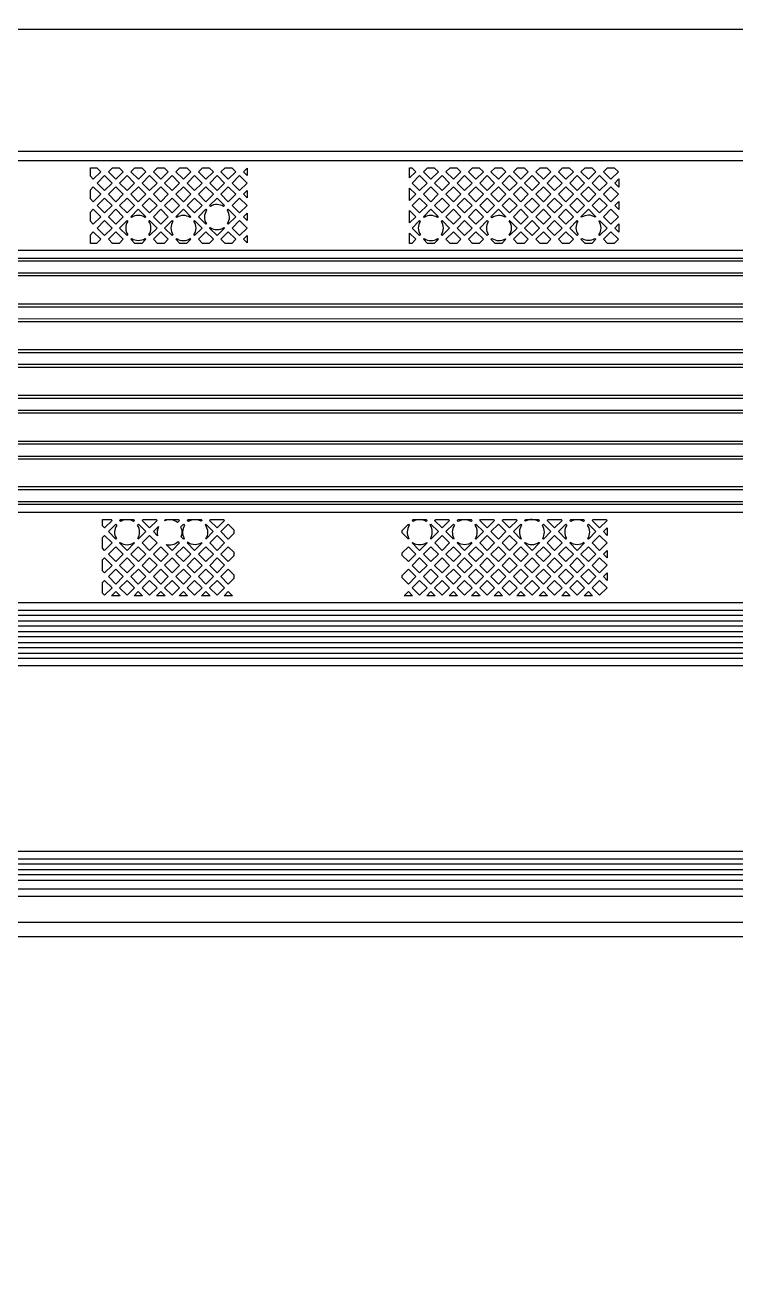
# Model space of a CAD drawing. Extents: x 1548 to 1929, y -174 to 95.
# Drawn here: x 1718.55 to 1728.64, y 36.25 to 54.22 of the extents above; entities that cross this region are included whole.
import ezdxf

# ---------------------------------------------------------------- set-up
doc = ezdxf.new("R2010")
doc.units = 0
doc.layers.add('gbr-dxf_layer0', color=7, linetype='Continuous')
doc.layers.add('gbr-outline-dxf_layer1', color=2, linetype='Continuous')

msp = doc.modelspace()

# ---------------------------------------------------------------- linework, layer by layer
at = {"layer": 'gbr-dxf_layer0'}
for p, q in [((1721.647, 52.141), (1721.7, 52.194)), ((1721.7, 52.088), (1721.647, 52.141)), ((1721.7, 52.194), (1721.7, 52.088)), ((1726.922, 51.981), (1726.981, 52.04)), ((1726.981, 51.922), (1726.922, 51.981)), ((1726.981, 52.04), (1726.981, 51.922)), ((1721.647, 51.821), (1721.7, 51.874)), ((1721.7, 51.769), (1721.647, 51.821)), ((1721.7, 51.874), (1721.7, 51.769)), ((1724.009, 51.733), (1724.009, 51.91)), ((1724.009, 51.414), (1724.009, 51.59)), ((1726.922, 51.662), (1726.981, 51.721)), ((1726.981, 51.603), (1726.922, 51.662)), ((1726.981, 51.721), (1726.981, 51.603)), ((1721.647, 51.502), (1721.7, 51.554)), ((1721.7, 51.449), (1721.647, 51.502)), ((1721.7, 51.554), (1721.7, 51.449)), ((1721.647, 51.182), (1721.7, 51.235)), ((1721.7, 51.235), (1721.7, 51.129)), ((1724.009, 51.124), (1724.009, 51.27)), ((1726.922, 51.342), (1726.981, 51.401)), ((1726.981, 51.283), (1726.922, 51.342)), ((1726.981, 51.401), (1726.981, 51.283)), ((1721.7, 51.129), (1721.647, 51.182)), ((1738.682, 50.869), (1710.984, 50.869)), ((1710.986, 50.914), (1738.684, 50.914)), ((1710.981, 50.705), (1738.683, 50.705)), ((1738.684, 50.66), (1710.979, 50.66)), ((1710.948, 50.264), (1738.682, 50.264)), ((1738.681, 50.219), (1710.95, 50.219)), ((1738.68, 50.007), (1711.522, 50.01)), ((1711.523, 50.055), (1738.682, 50.052)), ((1710.92, 49.614), (1738.679, 49.614)), ((1738.681, 49.569), (1710.919, 49.569)), ((1738.679, 49.36), (1710.919, 49.36)), ((1710.92, 49.405), (1738.681, 49.405)), ((1710.961, 48.964), (1738.679, 48.964)), ((1738.68, 48.919), (1710.962, 48.919)), ((1710.804, 48.753), (1738.678, 48.753)), ((1738.679, 48.708), (1710.802, 48.708)), ((1738.747, 48.056), (1710.958, 48.056)), ((1710.96, 48.101), (1738.746, 48.101)), ((1710.944, 47.667), (1738.494, 47.667)), ((1738.492, 47.622), (1710.945, 47.622)), ((1711.212, 47.455), (1738.493, 47.455)), ((1738.492, 47.41), (1711.211, 47.41)), ((1720.368, 47.026), (1720.442, 47.1)), ((1720.427, 46.967), (1720.368, 47.026)), ((1726.762, 47.026), (1726.816, 47.08)), ((1726.816, 46.972), (1726.762, 47.026)), ((1726.816, 47.08), (1726.816, 46.972)), ((1726.762, 46.706), (1726.816, 46.76)), ((1726.816, 46.76), (1726.816, 46.653)), ((1726.816, 46.653), (1726.762, 46.706)), ((1726.762, 46.387), (1726.816, 46.44)), ((1726.816, 46.333), (1726.762, 46.387)), ((1726.816, 46.44), (1726.816, 46.333)), ((1719.895, 46.113), (1719.775, 46.113)), ((1720.214, 46.113), (1720.095, 46.113)), ((1720.534, 46.113), (1720.414, 46.113)), ((1720.854, 46.113), (1720.734, 46.113)), ((1721.173, 46.113), (1721.054, 46.113)), ((1721.493, 46.113), (1721.374, 46.113)), ((1724.051, 46.113), (1723.931, 46.113)), ((1724.37, 46.113), (1724.251, 46.113)), ((1724.69, 46.113), (1724.571, 46.113)), ((1725.01, 46.113), (1724.89, 46.113)), ((1725.329, 46.113), (1725.21, 46.113)), ((1725.649, 46.113), (1725.53, 46.113)), ((1725.969, 46.113), (1725.849, 46.113)), ((1726.289, 46.113), (1726.169, 46.113)), ((1726.608, 46.113), (1726.489, 46.113)), ((1738.277, 46.012), (1711.306, 46.012)), ((1711.306, 45.91), (1738.28, 45.91)), ((1711.304, 45.757), (1738.278, 45.757)), ((1738.28, 45.681), (1711.305, 45.681)), ((1738.279, 45.833), (1711.306, 45.833)), ((1711.368, 45.605), (1738.28, 45.605)), ((1738.279, 45.529), (1711.371, 45.529)), ((1711.668, 45.452), (1738.281, 45.452)), ((1738.279, 45.376), (1711.67, 45.376)), ((1711.732, 45.3), (1738.278, 45.3)), ((1738.28, 45.224), (1711.731, 45.224)), ((1737.155, 42.479), (1709.979, 42.479)), ((1738.238, 42.301), (1708.017, 42.301)), ((1708, 42.072), (1738.269, 42.072)), ((1738.267, 41.945), (1707.998, 41.945))]:
    msp.add_line(p, q, dxfattribs=at)
at = {"layer": 'gbr-dxf_layer0', "linetype": 'Continuous'}
for points in [[(1707.508, 53.297), (1707.508, 53.864, -0.377394), (1707.775, 54.168), (1738.683, 54.168, -0.202308), (1748.998, 49.816, 0.202304), (1750.573, 49.151), (1756.073, 49.151, 0.118898), (1757.075, 49.393, 0.264777), (1757.313, 49.535, 0.049743), (1757.647, 49.816, -0.012228), (1758.151, 50.308, 0.308379), (1758.384, 50.521, -0.021115), (1759.325, 51.29, 0.268033), (1759.551, 51.456, -0.026221), (1760.821, 52.272, 0.214143), (1761.021, 52.384, -0.03315), (1762.749, 53.191, 0.130853), (1762.884, 53.243, -0.090345), (1767.963, 54.168), (1789.266, 54.168)], [(1787.982, 53.265), (1787.982, 52.668, -0.414254), (1787.932, 52.618), (1787.57, 52.618), (1787.57, 52.57), (1787.242, 52.57), (1787.242, 52.618), (1787.207, 52.618, 0.064068), (1786.994, 52.591, 0.013699), (1786.842, 52.546, 0.036904), (1786.808, 52.549, 0.080213), (1786.736, 52.537, 0.02431), (1786.474, 52.429), (1767.963, 52.429, 0.202298), (1758.894, 48.602, -0.202305), (1756.073, 47.412), (1750.573, 47.412, -0.202305), (1747.752, 48.602, 0.202298), (1738.683, 52.429), (1710.498, 52.429)], [(1709.377, 52.355), (1709.643, 52.355), (1709.91, 52.355), (1710.166, 52.355, -0.206185), (1710.231, 52.327), (1710.257, 52.301), (1738.68, 52.301)], [(1790.415, 50.929, -0.006517), (1790.415, 50.925), (1790.415, 44.305, -0.014829), (1790.415, 44.295, -0.014825), (1790.415, 44.284), (1790.415, 42.266, -0.414217), (1789.618, 41.47), (1768.502, 41.47, 0.196007), (1766.612, 40.699, -0.196002), (1756.197, 36.453), (1750.697, 36.453, -0.196002), (1740.282, 40.699, 0.196006), (1738.392, 41.47), (1709.026, 41.47)], [(1739.132, 51.013, 0.009922), (1738.685, 51.022, -0.036234), (1738.678, 51.022), (1711.587, 51.022)], [(1738.866, 48.264, 0.002694), (1738.815, 48.265, -0.057236), (1738.809, 48.265, -0.099751), (1738.801, 48.269), (1710.924, 48.269)], [(1710.925, 48.314), (1738.809, 48.314, -0.174671), (1738.824, 48.31, -0.002206), (1738.866, 48.309)], [(1710.999, 47.194, -0.133293), (1711.181, 47.292, -0.064905), (1711.194, 47.293), (1711.271, 47.293, -0.156639), (1711.301, 47.302), (1738.494, 47.302)], [(1721.104, 47.122, -0.158077), (1721.137, 47.018, -0.140928), (1721.11, 46.923)], [(1721.057, 46.869, -0.145777), (1720.96, 46.84, -0.158074), (1720.855, 46.874), (1720.848, 46.866)], [(1724.892, 46.87, -0.149676), (1724.792, 46.84, -0.154406), (1724.69, 46.872), (1724.684, 46.866)], [(1726.49, 46.871, -0.15084), (1726.39, 46.84, -0.153098), (1726.288, 46.872), (1726.283, 46.866)], [(1709.664, 43.478), (1709.929, 43.478, 0.414254), (1709.979, 43.528), (1709.979, 43.582, 0.414689), (1709.974, 43.587, -0.414689), (1709.97, 43.591), (1709.97, 43.65, -0.229598), (1709.979, 43.67, 0.110741), (1710.019, 43.71, 0.098354), (1710.07, 43.763, -0.111785), (1710.159, 43.85, 0.079082), (1710.45, 44.06), (1710.498, 44.108, -0.039374), (1710.674, 44.259, 0.039329), (1710.884, 44.437), (1711.453, 45.007, -0.198753), (1711.731, 45.122), (1738.28, 45.122, -0.013224), (1738.571, 45.114)], [(1708.018, 42.377), (1738.239, 42.377), (1738.264, 42.378, -0.088407), (1738.329, 42.391)], [(1738.286, 42.15, 0.019023), (1738.276, 42.149, -0.050155), (1738.268, 42.148), (1707.998, 42.148)], [(1708, 42.224), (1738.267, 42.224, -0.017102), (1738.281, 42.226)], [(1709.863, 41.843), (1738.269, 41.843, 0.032892), (1738.313, 41.846, -0.016338), (1738.435, 41.85, -0.00889), (1738.501, 41.849, -0.017168), (1738.712, 41.834, 0.011201), (1738.719, 41.833, -0.026129), (1739.037, 41.782)]]:
    msp.add_lwpolyline(points, format="xyb", dxfattribs=at)
for points in [[(1719.474, 52.077), (1719.474, 52.199), (1719.563, 52.199), (1719.621, 52.141), (1719.515, 52.035)], [(1719.729, 52.141), (1719.787, 52.199), (1719.882, 52.199), (1719.941, 52.141), (1719.835, 52.035)], [(1720.049, 52.141), (1720.107, 52.199), (1720.202, 52.199), (1720.261, 52.141), (1720.155, 52.035)], [(1720.368, 52.141), (1720.427, 52.199), (1720.522, 52.199), (1720.58, 52.141), (1720.474, 52.035)], [(1720.688, 52.141), (1720.746, 52.199), (1720.842, 52.199), (1720.9, 52.141), (1720.794, 52.035)], [(1721.008, 52.141), (1721.066, 52.199), (1721.161, 52.199), (1721.22, 52.141), (1721.114, 52.035)], [(1721.327, 52.141), (1721.386, 52.199), (1721.481, 52.199), (1721.539, 52.141), (1721.433, 52.035)], [(1724.009, 52.053), (1724.009, 52.199), (1724.038, 52.199), (1724.097, 52.141)], [(1724.205, 52.141), (1724.263, 52.199), (1724.358, 52.199), (1724.417, 52.141), (1724.31, 52.035)], [(1724.524, 52.141), (1724.583, 52.199), (1724.678, 52.199), (1724.736, 52.141), (1724.63, 52.035)], [(1724.844, 52.141), (1724.902, 52.199), (1724.998, 52.199), (1725.056, 52.141), (1724.95, 52.035)], [(1725.164, 52.141), (1725.222, 52.199), (1725.317, 52.199), (1725.376, 52.141), (1725.27, 52.035)], [(1725.483, 52.141), (1725.542, 52.199), (1725.637, 52.199), (1725.695, 52.141), (1725.589, 52.035)], [(1725.803, 52.141), (1725.861, 52.199), (1725.957, 52.199), (1726.015, 52.141), (1725.909, 52.035)], [(1726.123, 52.141), (1726.181, 52.199), (1726.276, 52.199), (1726.335, 52.141), (1726.229, 52.035)], [(1726.442, 52.141), (1726.501, 52.199), (1726.596, 52.199), (1726.654, 52.141), (1726.548, 52.035)], [(1726.762, 52.141), (1726.82, 52.199), (1726.916, 52.199), (1726.974, 52.141), (1726.868, 52.035)], [(1719.569, 51.981), (1719.675, 52.087), (1719.781, 51.981), (1719.675, 51.875)], [(1719.889, 51.981), (1719.995, 52.087), (1720.101, 51.981), (1719.995, 51.875)], [(1720.208, 51.981), (1720.314, 52.087), (1720.42, 51.981), (1720.314, 51.875)], [(1720.528, 51.981), (1720.634, 52.087), (1720.74, 51.981), (1720.634, 51.875)], [(1720.848, 51.981), (1720.954, 52.087), (1721.06, 51.981), (1720.954, 51.875)], [(1721.168, 51.981), (1721.274, 52.087), (1721.379, 51.981), (1721.273, 51.875)], [(1721.487, 51.981), (1721.593, 52.087), (1721.699, 51.981), (1721.593, 51.875)], [(1724.045, 51.981), (1724.151, 52.087), (1724.257, 51.981), (1724.151, 51.875)], [(1724.364, 51.981), (1724.47, 52.087), (1724.576, 51.981), (1724.47, 51.875)], [(1724.684, 51.981), (1724.79, 52.087), (1724.896, 51.981), (1724.79, 51.875)], [(1725.004, 51.981), (1725.11, 52.087), (1725.216, 51.981), (1725.11, 51.875)], [(1725.323, 51.981), (1725.429, 52.087), (1725.535, 51.981), (1725.429, 51.875)], [(1725.643, 51.981), (1725.749, 52.087), (1725.855, 51.981), (1725.749, 51.875)], [(1725.963, 51.981), (1726.069, 52.087), (1726.175, 51.981), (1726.069, 51.875)], [(1726.283, 51.981), (1726.389, 52.087), (1726.495, 51.981), (1726.389, 51.875)], [(1726.602, 51.981), (1726.708, 52.087), (1726.814, 51.981), (1726.708, 51.875)], [(1719.474, 51.757), (1719.474, 51.886), (1719.515, 51.928), (1719.621, 51.822), (1719.515, 51.715)], [(1719.569, 51.662), (1719.675, 51.768), (1719.781, 51.662), (1719.675, 51.556)], [(1719.729, 51.822), (1719.835, 51.927), (1719.941, 51.821), (1719.835, 51.716)], [(1719.889, 51.662), (1719.995, 51.767), (1720.101, 51.662), (1719.995, 51.556)], [(1720.049, 51.821), (1720.155, 51.927), (1720.26, 51.821), (1720.154, 51.715)], [(1720.208, 51.662), (1720.314, 51.768), (1720.42, 51.662), (1720.314, 51.556)], [(1720.368, 51.821), (1720.474, 51.927), (1720.58, 51.821), (1720.474, 51.715)], [(1720.528, 51.662), (1720.634, 51.768), (1720.74, 51.662), (1720.634, 51.556)], [(1720.688, 51.821), (1720.794, 51.927), (1720.9, 51.821), (1720.794, 51.715)], [(1720.848, 51.662), (1720.954, 51.768), (1721.06, 51.662), (1720.954, 51.556)], [(1721.008, 51.821), (1721.114, 51.927), (1721.22, 51.821), (1721.114, 51.716)], [(1721.327, 51.821), (1721.433, 51.927), (1721.539, 51.821), (1721.433, 51.715)], [(1721.487, 51.662), (1721.593, 51.768), (1721.699, 51.662), (1721.593, 51.556)], [(1724.045, 51.662), (1724.151, 51.768), (1724.257, 51.662), (1724.151, 51.556)], [(1724.205, 51.821), (1724.31, 51.927), (1724.416, 51.821), (1724.311, 51.715)], [(1724.364, 51.662), (1724.47, 51.767), (1724.576, 51.661), (1724.47, 51.556)], [(1724.524, 51.821), (1724.63, 51.927), (1724.736, 51.821), (1724.63, 51.715)], [(1724.684, 51.661), (1724.79, 51.768), (1724.896, 51.662), (1724.79, 51.556)], [(1724.844, 51.821), (1724.95, 51.927), (1725.056, 51.821), (1724.95, 51.716)], [(1725.004, 51.662), (1725.11, 51.768), (1725.216, 51.662), (1725.11, 51.556)], [(1725.164, 51.821), (1725.27, 51.927), (1725.376, 51.821), (1725.27, 51.715)], [(1725.324, 51.662), (1725.429, 51.767), (1725.535, 51.662), (1725.429, 51.556)], [(1725.483, 51.821), (1725.589, 51.927), (1725.695, 51.821), (1725.589, 51.715)], [(1725.643, 51.662), (1725.749, 51.768), (1725.855, 51.662), (1725.749, 51.556)], [(1725.803, 51.821), (1725.909, 51.928), (1726.015, 51.822), (1725.909, 51.715)], [(1725.963, 51.662), (1726.069, 51.768), (1726.175, 51.662), (1726.069, 51.556)], [(1726.123, 51.822), (1726.229, 51.927), (1726.335, 51.821), (1726.229, 51.716)], [(1726.283, 51.662), (1726.389, 51.767), (1726.494, 51.662), (1726.389, 51.556)], [(1726.442, 51.821), (1726.548, 51.927), (1726.654, 51.821), (1726.548, 51.715)], [(1726.602, 51.662), (1726.708, 51.768), (1726.814, 51.662), (1726.708, 51.556)], [(1726.762, 51.821), (1726.868, 51.927), (1726.974, 51.821), (1726.868, 51.715)], [(1719.474, 51.437), (1719.474, 51.566), (1719.515, 51.608), (1719.621, 51.502), (1719.515, 51.396)], [(1719.729, 51.502), (1719.835, 51.608), (1719.941, 51.502), (1719.835, 51.396)], [(1720.368, 51.502), (1720.474, 51.608), (1720.58, 51.502), (1720.474, 51.396)], [(1724.524, 51.502), (1724.63, 51.608), (1724.736, 51.502), (1724.63, 51.396)], [(1724.844, 51.502), (1724.95, 51.608), (1725.056, 51.502), (1724.95, 51.396)], [(1725.483, 51.502), (1725.589, 51.608), (1725.695, 51.502), (1725.589, 51.396)], [(1725.803, 51.502), (1725.909, 51.608), (1726.015, 51.502), (1725.909, 51.396)], [(1726.123, 51.502), (1726.229, 51.608), (1726.335, 51.502), (1726.229, 51.396)], [(1726.762, 51.502), (1726.868, 51.608), (1726.974, 51.502), (1726.868, 51.396)], [(1719.569, 51.342), (1719.675, 51.448), (1719.781, 51.342), (1719.675, 51.236)], [(1721.487, 51.342), (1721.593, 51.448), (1721.699, 51.342), (1721.593, 51.236)], [(1724.684, 51.342), (1724.79, 51.448), (1724.896, 51.342), (1724.79, 51.236)], [(1725.643, 51.342), (1725.749, 51.448), (1725.855, 51.342), (1725.749, 51.236)], [(1725.963, 51.342), (1726.069, 51.448), (1726.175, 51.342), (1726.069, 51.236)], [(1719.474, 51.124), (1719.474, 51.246), (1719.515, 51.288), (1719.621, 51.182), (1719.562, 51.124)], [(1719.729, 51.182), (1719.835, 51.288), (1719.941, 51.182), (1719.882, 51.124), (1719.787, 51.124)], [(1720.368, 51.182), (1720.474, 51.288), (1720.58, 51.182), (1720.522, 51.124), (1720.427, 51.124)], [(1721.008, 51.182), (1721.114, 51.288), (1721.22, 51.182), (1721.161, 51.124), (1721.066, 51.124)], [(1721.327, 51.182), (1721.433, 51.288), (1721.539, 51.182), (1721.481, 51.124), (1721.386, 51.124)], [(1724.524, 51.182), (1724.63, 51.288), (1724.736, 51.182), (1724.678, 51.124), (1724.583, 51.124)], [(1724.844, 51.182), (1724.95, 51.288), (1725.056, 51.182), (1724.997, 51.124), (1724.903, 51.124)], [(1725.483, 51.182), (1725.589, 51.288), (1725.695, 51.182), (1725.637, 51.124), (1725.542, 51.124)], [(1725.803, 51.182), (1725.909, 51.288), (1726.015, 51.182), (1725.956, 51.124), (1725.862, 51.124)], [(1726.123, 51.182), (1726.229, 51.288), (1726.335, 51.182), (1726.276, 51.124), (1726.181, 51.124)], [(1726.762, 51.182), (1726.868, 51.288), (1726.974, 51.182), (1726.916, 51.124), (1726.821, 51.124)], [(1719.646, 47.109), (1719.646, 47.2), (1719.767, 47.2), (1719.781, 47.186), (1719.675, 47.08)], [(1720.208, 47.186), (1720.223, 47.2), (1720.406, 47.2), (1720.42, 47.186), (1720.314, 47.08)], [(1721.167, 47.186), (1721.182, 47.2), (1721.365, 47.2), (1721.379, 47.186), (1721.273, 47.08)], [(1721.327, 47.026), (1721.433, 47.132), (1721.513, 47.052), (1721.513, 47), (1721.433, 46.92)], [(1724.364, 47.186), (1724.379, 47.2), (1724.562, 47.2), (1724.576, 47.186), (1724.471, 47.08)], [(1725.004, 47.186), (1725.018, 47.2), (1725.202, 47.2), (1725.216, 47.186), (1725.11, 47.08)], [(1725.164, 47.026), (1725.27, 47.132), (1725.376, 47.026), (1725.27, 46.92)], [(1725.324, 47.186), (1725.338, 47.2), (1725.521, 47.2), (1725.536, 47.186), (1725.43, 47.08)], [(1725.963, 47.186), (1725.977, 47.2), (1726.161, 47.2), (1726.175, 47.186), (1726.069, 47.08)], [(1726.602, 47.186), (1726.617, 47.2), (1726.8, 47.2), (1726.814, 47.186), (1726.708, 47.08)], [(1719.646, 46.789), (1719.646, 46.943), (1719.675, 46.972), (1719.781, 46.866), (1719.675, 46.76)], [(1720.208, 46.866), (1720.314, 46.972), (1720.42, 46.866), (1720.314, 46.76)], [(1721.168, 46.866), (1721.273, 46.972), (1721.379, 46.866), (1721.274, 46.76)], [(1724.365, 46.866), (1724.471, 46.972), (1724.576, 46.866), (1724.47, 46.76)], [(1725.004, 46.866), (1725.11, 46.972), (1725.216, 46.866), (1725.11, 46.76)], [(1725.324, 46.866), (1725.43, 46.972), (1725.536, 46.866), (1725.429, 46.76)], [(1725.963, 46.866), (1726.069, 46.972), (1726.175, 46.866), (1726.069, 46.76)], [(1726.602, 46.866), (1726.708, 46.972), (1726.814, 46.866), (1726.708, 46.76)], [(1719.729, 46.706), (1719.835, 46.812), (1719.941, 46.706), (1719.835, 46.6)], [(1720.049, 46.706), (1720.154, 46.812), (1720.261, 46.706), (1720.155, 46.6)], [(1720.368, 46.706), (1720.474, 46.812), (1720.58, 46.706), (1720.474, 46.6)], [(1720.688, 46.706), (1720.794, 46.812), (1720.9, 46.706), (1720.794, 46.6)], [(1721.008, 46.706), (1721.114, 46.812), (1721.22, 46.706), (1721.114, 46.6)], [(1721.327, 46.706), (1721.433, 46.812), (1721.513, 46.732), (1721.513, 46.68), (1721.433, 46.6)], [(1723.903, 46.688), (1723.903, 46.724), (1723.991, 46.812), (1724.097, 46.706), (1723.991, 46.6)], [(1724.205, 46.706), (1724.311, 46.812), (1724.417, 46.706), (1724.31, 46.6)], [(1724.524, 46.706), (1724.63, 46.812), (1724.736, 46.706), (1724.63, 46.6)], [(1724.844, 46.706), (1724.95, 46.812), (1725.056, 46.706), (1724.95, 46.6)], [(1725.164, 46.706), (1725.27, 46.812), (1725.376, 46.706), (1725.27, 46.6)], [(1725.483, 46.706), (1725.589, 46.812), (1725.695, 46.706), (1725.589, 46.6)], [(1725.803, 46.706), (1725.909, 46.812), (1726.015, 46.706), (1725.909, 46.6)], [(1726.123, 46.706), (1726.229, 46.812), (1726.335, 46.706), (1726.229, 46.6)], [(1726.442, 46.706), (1726.548, 46.812), (1726.654, 46.706), (1726.548, 46.6)], [(1719.646, 46.47), (1719.646, 46.623), (1719.675, 46.652), (1719.781, 46.546), (1719.675, 46.441)], [(1719.889, 46.546), (1719.995, 46.652), (1720.101, 46.546), (1719.995, 46.44)], [(1720.208, 46.546), (1720.314, 46.652), (1720.42, 46.547), (1720.314, 46.441)], [(1720.528, 46.547), (1720.634, 46.652), (1720.74, 46.546), (1720.634, 46.44)], [(1720.848, 46.546), (1720.954, 46.652), (1721.06, 46.546), (1720.954, 46.44)], [(1721.168, 46.546), (1721.274, 46.652), (1721.379, 46.547), (1721.273, 46.441)], [(1724.045, 46.546), (1724.151, 46.652), (1724.257, 46.546), (1724.151, 46.441)], [(1724.364, 46.546), (1724.47, 46.652), (1724.576, 46.546), (1724.47, 46.44)], [(1724.684, 46.546), (1724.79, 46.652), (1724.896, 46.546), (1724.79, 46.44)], [(1725.004, 46.546), (1725.11, 46.652), (1725.216, 46.546), (1725.11, 46.441)], [(1725.323, 46.546), (1725.429, 46.652), (1725.535, 46.546), (1725.429, 46.44)], [(1725.643, 46.546), (1725.749, 46.652), (1725.855, 46.546), (1725.749, 46.44)], [(1725.963, 46.546), (1726.069, 46.652), (1726.175, 46.546), (1726.069, 46.441)], [(1726.283, 46.546), (1726.389, 46.652), (1726.495, 46.546), (1726.389, 46.44)], [(1726.602, 46.546), (1726.708, 46.652), (1726.814, 46.547), (1726.708, 46.441)], [(1719.729, 46.387), (1719.835, 46.493), (1719.941, 46.387), (1719.835, 46.281)], [(1720.049, 46.387), (1720.155, 46.493), (1720.26, 46.387), (1720.154, 46.281)], [(1720.368, 46.387), (1720.474, 46.493), (1720.58, 46.387), (1720.474, 46.281)], [(1720.688, 46.387), (1720.794, 46.493), (1720.9, 46.387), (1720.794, 46.281)], [(1721.008, 46.387), (1721.114, 46.493), (1721.22, 46.387), (1721.114, 46.281)], [(1721.327, 46.387), (1721.433, 46.493), (1721.513, 46.413), (1721.513, 46.36), (1721.433, 46.281)], [(1723.903, 46.369), (1723.903, 46.404), (1723.991, 46.493), (1724.097, 46.387), (1723.991, 46.281)], [(1724.205, 46.387), (1724.31, 46.492), (1724.416, 46.386), (1724.311, 46.281)], [(1724.524, 46.386), (1724.63, 46.493), (1724.736, 46.387), (1724.63, 46.28)], [(1724.844, 46.387), (1724.95, 46.493), (1725.056, 46.387), (1724.95, 46.281)], [(1725.164, 46.387), (1725.27, 46.493), (1725.376, 46.387), (1725.27, 46.281)], [(1725.483, 46.387), (1725.589, 46.492), (1725.695, 46.386), (1725.589, 46.28)], [(1725.803, 46.386), (1725.909, 46.493), (1726.015, 46.387), (1725.909, 46.281)], [(1726.123, 46.387), (1726.229, 46.493), (1726.335, 46.387), (1726.229, 46.281)], [(1726.442, 46.387), (1726.548, 46.493), (1726.654, 46.387), (1726.548, 46.281)], [(1719.646, 46.15), (1719.646, 46.304), (1719.675, 46.333), (1719.781, 46.227), (1719.675, 46.121)], [(1719.889, 46.227), (1719.995, 46.333), (1720.101, 46.227), (1719.995, 46.121)], [(1720.208, 46.227), (1720.314, 46.333), (1720.42, 46.227), (1720.314, 46.121)], [(1720.528, 46.227), (1720.634, 46.333), (1720.74, 46.227), (1720.634, 46.121)], [(1720.848, 46.227), (1720.954, 46.333), (1721.06, 46.227), (1720.954, 46.121)], [(1721.167, 46.227), (1721.273, 46.333), (1721.379, 46.227), (1721.273, 46.121)], [(1724.045, 46.227), (1724.151, 46.333), (1724.257, 46.227), (1724.151, 46.121)], [(1724.364, 46.227), (1724.47, 46.333), (1724.576, 46.227), (1724.47, 46.121)], [(1724.684, 46.227), (1724.79, 46.333), (1724.896, 46.227), (1724.79, 46.121)], [(1725.004, 46.227), (1725.11, 46.333), (1725.216, 46.227), (1725.11, 46.121)], [(1725.324, 46.227), (1725.429, 46.333), (1725.535, 46.227), (1725.43, 46.121)], [(1725.643, 46.227), (1725.749, 46.333), (1725.855, 46.227), (1725.749, 46.121)], [(1725.963, 46.227), (1726.069, 46.333), (1726.175, 46.227), (1726.069, 46.121)], [(1726.283, 46.227), (1726.389, 46.333), (1726.494, 46.227), (1726.389, 46.121)], [(1726.602, 46.227), (1726.708, 46.333), (1726.814, 46.227), (1726.708, 46.121)]]:
    msp.add_lwpolyline(points, close=True, dxfattribs=at)
for points in [[(1721.167, 51.662), (1721.273, 51.768), (1721.379, 51.662), (1721.366, 51.648, 0.28353), (1721.179, 51.65)], [(1720.049, 51.502), (1720.154, 51.608), (1720.26, 51.502), (1720.251, 51.493, 0.295491), (1720.058, 51.492)], [(1720.688, 51.502), (1720.794, 51.608), (1720.9, 51.502), (1720.89, 51.492, 0.292065), (1720.699, 51.491)], [(1721.008, 51.502), (1721.114, 51.608), (1721.124, 51.597, 0.297335), (1721.121, 51.403), (1721.114, 51.396)], [(1721.42, 51.595), (1721.433, 51.608), (1721.539, 51.502), (1721.433, 51.396), (1721.423, 51.406, 0.13686), (1721.449, 51.498, 0.145458)], [(1724.205, 51.502), (1724.311, 51.608), (1724.417, 51.502), (1724.406, 51.491, 0.292918), (1724.214, 51.492)], [(1725.164, 51.502), (1725.27, 51.608), (1725.376, 51.502), (1725.368, 51.495, 0.291992), (1725.177, 51.488)], [(1726.442, 51.502), (1726.548, 51.608), (1726.654, 51.502), (1726.647, 51.495, 0.301669), (1726.451, 51.494)], [(1719.889, 51.342), (1719.995, 51.448), (1720.004, 51.438, 0.292131), (1720.005, 51.247), (1719.995, 51.236)], [(1720.304, 51.246, 0.29325), (1720.305, 51.438), (1720.314, 51.448), (1720.42, 51.342), (1720.314, 51.236)], [(1720.528, 51.342), (1720.634, 51.448), (1720.645, 51.436, 0.288251), (1720.645, 51.247), (1720.634, 51.236)], [(1720.945, 51.439), (1720.954, 51.448), (1721.06, 51.342), (1720.954, 51.236), (1720.945, 51.245, 0.145138), (1720.974, 51.342, 0.145727)], [(1724.045, 51.342), (1724.151, 51.448), (1724.16, 51.438, 0.294153), (1724.161, 51.246), (1724.151, 51.236)], [(1724.46, 51.246, 0.291226), (1724.46, 51.437), (1724.47, 51.448), (1724.576, 51.342), (1724.47, 51.236)], [(1725.004, 51.342), (1725.11, 51.448), (1725.125, 51.433, 0.274236), (1725.125, 51.251), (1725.11, 51.236)], [(1725.424, 51.443), (1725.429, 51.448), (1725.536, 51.342), (1725.43, 51.236), (1725.424, 51.241, 0.151728), (1725.456, 51.342, 0.152307)], [(1726.283, 51.342), (1726.389, 51.448), (1726.398, 51.438, 0.28931), (1726.401, 51.249), (1726.389, 51.236)], [(1726.698, 51.247, 0.296031), (1726.701, 51.44), (1726.708, 51.448), (1726.814, 51.342), (1726.708, 51.236)], [(1721.167, 51.342), (1721.174, 51.349, 0.301841), (1721.371, 51.35), (1721.379, 51.342), (1721.273, 51.236)], [(1720.048, 51.182), (1720.06, 51.193, 0.289881), (1720.25, 51.193), (1720.261, 51.182), (1720.202, 51.124), (1720.107, 51.124)], [(1720.688, 51.182), (1720.699, 51.193, 0.293306), (1720.891, 51.191), (1720.9, 51.182), (1720.841, 51.124), (1720.746, 51.124)], [(1724.205, 51.182), (1724.215, 51.192, 0.292465), (1724.406, 51.192), (1724.417, 51.182), (1724.358, 51.124), (1724.263, 51.124)], [(1725.164, 51.182), (1725.177, 51.195, 0.293238), (1725.369, 51.189), (1725.376, 51.182), (1725.317, 51.124), (1725.222, 51.124)], [(1726.442, 51.182), (1726.456, 51.195, 0.283716), (1726.642, 51.194), (1726.655, 51.182), (1726.596, 51.124), (1726.501, 51.124)], [(1719.729, 47.026), (1719.835, 47.132), (1719.848, 47.118, 0.291893), (1719.842, 46.927), (1719.835, 46.92)], [(1719.889, 47.186), (1719.903, 47.2), (1720.086, 47.2), (1720.101, 47.186), (1720.086, 47.171, 0.274907), (1719.904, 47.171)], [(1720.141, 47.119), (1720.155, 47.132), (1720.26, 47.026), (1720.154, 46.92), (1720.148, 46.927, 0.135313), (1720.173, 47.018, 0.152032)], [(1720.528, 47.186), (1720.542, 47.2), (1720.726, 47.2), (1720.74, 47.186), (1720.709, 47.155, 0.267523), (1720.533, 47.181)], [(1720.757, 47.095), (1720.794, 47.132), (1720.811, 47.115, 0.279497), (1720.805, 46.931), (1720.794, 46.92), (1720.764, 46.95, 0.094246), (1720.776, 47.015, 0.117256)], [(1720.848, 47.186), (1720.862, 47.2), (1721.045, 47.2), (1721.06, 47.186), (1721.047, 47.173, 0.274355), (1720.865, 47.168)], [(1723.903, 47.008), (1723.903, 47.044), (1723.991, 47.132), (1724.004, 47.118, 0.289898), (1723.999, 46.928), (1723.991, 46.92)], [(1724.045, 47.186), (1724.059, 47.2), (1724.242, 47.2), (1724.257, 47.186), (1724.243, 47.172, 0.278048), (1724.059, 47.171)], [(1724.299, 47.12), (1724.311, 47.132), (1724.417, 47.026), (1724.311, 46.92), (1724.304, 46.927, 0.137748), (1724.33, 47.019, 0.151518)], [(1724.524, 47.026), (1724.63, 47.132), (1724.645, 47.117, 0.28757), (1724.639, 46.928), (1724.63, 46.92)], [(1724.684, 47.186), (1724.699, 47.2), (1724.882, 47.2), (1724.896, 47.186), (1724.882, 47.171, 0.274174), (1724.7, 47.17)], [(1724.938, 47.12), (1724.95, 47.132), (1725.056, 47.026), (1724.95, 46.92), (1724.944, 46.925, 0.137005), (1724.97, 47.018, 0.154406)], [(1725.484, 47.026), (1725.589, 47.132), (1725.6, 47.121, 0.299405), (1725.595, 46.926), (1725.589, 46.92)], [(1725.643, 47.186), (1725.658, 47.2), (1725.841, 47.2), (1725.855, 47.186), (1725.84, 47.171, 0.280326), (1725.656, 47.173)], [(1725.895, 47.118), (1725.909, 47.132), (1726.015, 47.026), (1725.909, 46.92), (1725.899, 46.93, 0.13435), (1725.924, 47.02, 0.145991)], [(1726.123, 47.026), (1726.229, 47.132), (1726.243, 47.118, 0.290208), (1726.236, 46.928), (1726.229, 46.92)], [(1726.283, 47.186), (1726.297, 47.2), (1726.48, 47.2), (1726.495, 47.186), (1726.48, 47.171, 0.274342), (1726.298, 47.17)], [(1726.536, 47.119), (1726.549, 47.132), (1726.654, 47.026), (1726.548, 46.92), (1726.542, 46.926, 0.135844), (1726.568, 47.018, 0.153098)], [(1719.889, 46.866), (1719.894, 46.871, 0.310509), (1720.096, 46.871), (1720.101, 46.866), (1719.995, 46.76)], [(1720.55, 46.844, 0.263798), (1720.72, 46.886), (1720.74, 46.866), (1720.634, 46.76)], [(1724.045, 46.866), (1724.051, 46.873, 0.307354), (1724.251, 46.872), (1724.257, 46.866), (1724.151, 46.76)], [(1725.643, 46.866), (1725.649, 46.872, 0.305045), (1725.847, 46.874), (1725.855, 46.866), (1725.749, 46.76)]]:
    msp.add_lwpolyline(points, format="xyb", close=True, dxfattribs=at)
for points in [[(1724.009, 51.91), (1724.097, 51.821), (1724.009, 51.733)], [(1724.009, 51.59), (1724.097, 51.502), (1724.009, 51.414)], [(1724.009, 51.27), (1724.097, 51.182), (1724.038, 51.124), (1724.009, 51.124)], [(1721.114, 46.92), (1721.219, 47.026), (1721.113, 47.132), (1721.104, 47.122)], [(1720.848, 46.866), (1720.954, 46.76), (1721.06, 46.866)], [(1724.684, 46.866), (1724.79, 46.76), (1724.896, 46.866)], [(1726.283, 46.866), (1726.389, 46.76), (1726.495, 46.866)], [(1719.775, 46.113), (1719.835, 46.173), (1719.895, 46.113)], [(1720.095, 46.113), (1720.154, 46.173), (1720.214, 46.113)], [(1720.414, 46.113), (1720.474, 46.173), (1720.534, 46.113)], [(1720.734, 46.113), (1720.794, 46.173), (1720.854, 46.113)], [(1721.054, 46.113), (1721.114, 46.173), (1721.173, 46.113)], [(1721.374, 46.113), (1721.433, 46.173), (1721.493, 46.113)], [(1723.931, 46.113), (1723.991, 46.173), (1724.051, 46.113)], [(1724.251, 46.113), (1724.311, 46.173), (1724.37, 46.113)], [(1724.571, 46.113), (1724.63, 46.173), (1724.69, 46.113)], [(1724.89, 46.113), (1724.95, 46.173), (1725.01, 46.113)], [(1725.21, 46.113), (1725.27, 46.173), (1725.329, 46.113)], [(1725.53, 46.113), (1725.589, 46.173), (1725.649, 46.113)], [(1725.849, 46.113), (1725.909, 46.173), (1725.969, 46.113)], [(1726.169, 46.113), (1726.229, 46.173), (1726.289, 46.113)], [(1726.489, 46.113), (1726.548, 46.173), (1726.608, 46.113)]]:
    msp.add_lwpolyline(points, dxfattribs=at)
at = {"layer": 'gbr-dxf_layer0'}
msp.add_arc((1720.599, 47.015), 0.178, 151.5636, 195.8405, dxfattribs=at)
at = {"layer": 'gbr-outline-dxf_layer1', "linetype": 'Continuous'}
msp.add_lwpolyline([(1706.798, 42.266), (1706.798, 53.866, -0.414215), (1707.798, 54.866), (1738.807, 54.866, -0.202312), (1749.623, 50.303, 0.202309), (1750.697, 49.85), (1756.197, 49.85, 0.202214), (1757.271, 50.303, -0.202322), (1768.087, 54.866), (1789.618, 54.866, -0.414215), (1790.618, 53.866), (1790.618, 42.266, -0.414215), (1789.618, 41.266), (1768.502, 41.266, 0.196009), (1766.754, 40.554, -0.196007), (1756.197, 36.25), (1750.697, 36.25, -0.196007), (1740.14, 40.554, 0.196013), (1738.392, 41.266), (1707.798, 41.266, -0.414215)], format="xyb", close=True, dxfattribs=at)

doc.saveas('drawing.dxf')
